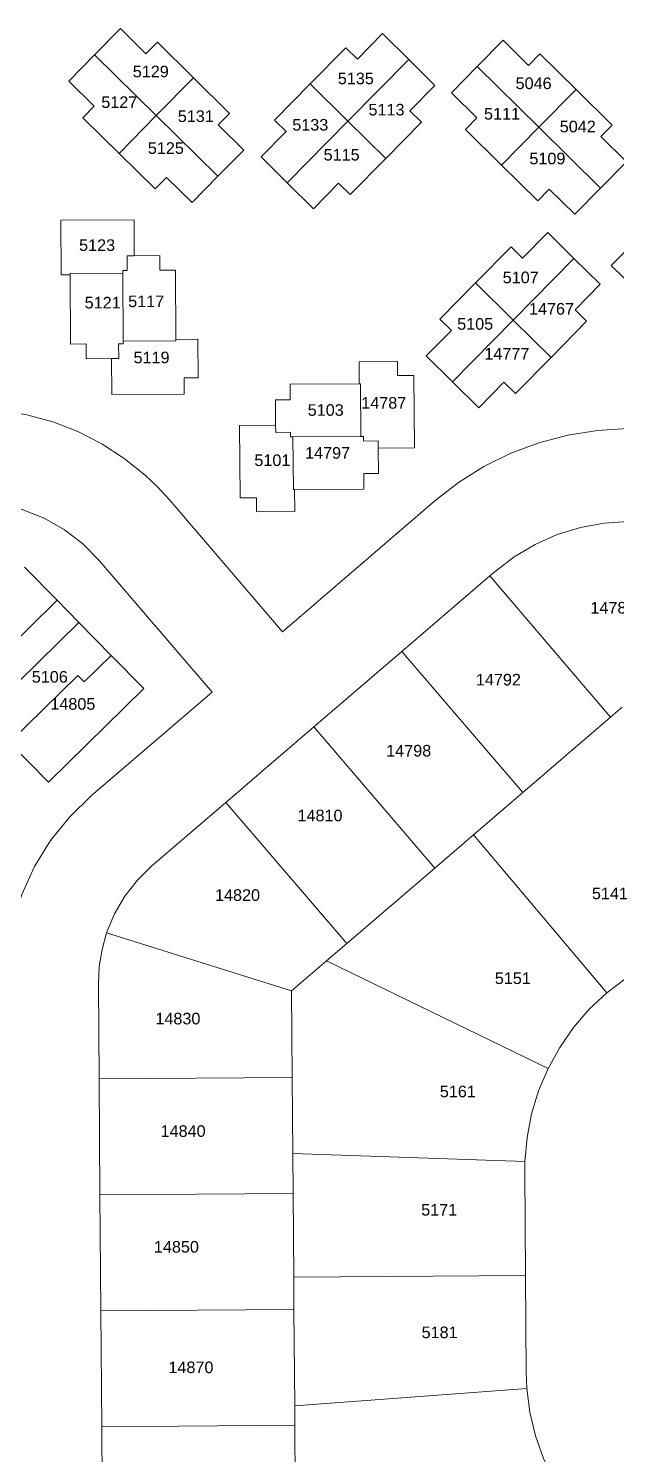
# Model space of a CAD drawing. Header units: feet. Extents: x 865220 to 2843432, y -2240498 to 970288.
# Drawn here: x 2840302 to 2840683, y 961124 to 962047 of the extents above; entities that cross this region are included whole.
import ezdxf
from ezdxf.enums import TextEntityAlignment as Align

# ---------------------------------------------------------------- set-up
doc = ezdxf.new("R2010")
doc.units = ezdxf.units.FT
doc.header["$LTSCALE"] = 0.015
doc.header["$MEASUREMENT"] = 0
doc.layers.add('Dakota County Addresses', color=7, linetype='Continuous')
doc.layers.add('Dakota County Parcels', color=7, linetype='Continuous')
doc.styles.add('Dimensions 100', font='arial.ttf')

# ---------------------------------------------------------------- blocks, each defined once
blk = doc.blocks.new('ACMAP_ANN_TEMPLATE_Dakota County Addresses')
at = {"layer": 'Dakota County Addresses', "style": 'Dimensions 100'}
blk.add_attdef('DakotaCountyAddress', text='', height=50, dxfattribs=at).set_placement((0, 0), align=Align.CENTER)

msp = doc.modelspace()

# ---------------------------------------------------------------- linework, layer by layer
at = {"layer": 'Dakota County Parcels', "lineweight": 5, "ltscale": 100}
for p, q in [((2840345.17, 962029.67), (2840361.9, 962046.64)), ((2840361.9, 962046.64), (2840378.4, 962030.38)), ((2840378.4, 962030.38), (2840385.77, 962037.86)), ((2840385.77, 962037.86), (2840409.15, 962014.82)), ((2840515.19, 962026.83), (2840531.45, 962043.33)), ((2840531.45, 962043.33), (2840548.43, 962026.6)), ((2840592.76, 962022.08), (2840609.48, 962039.05)), ((2840609.48, 962039.05), (2840625.98, 962022.79)), ((2840328.45, 962012.7), (2840345.17, 962029.67)), ((2840345.17, 962029.67), (2840385.06, 961990.37)), ((2840484.67, 962010.81), (2840507.71, 962034.2)), ((2840507.71, 962034.2), (2840515.19, 962026.83)), ((2840509.12, 961986.72), (2840548.43, 962026.6)), ((2840548.43, 962026.6), (2840565.4, 962009.88)), ((2840625.98, 962022.79), (2840633.35, 962030.27)), ((2840633.35, 962030.27), (2840656.74, 962007.23)), ((2840576.03, 962005.11), (2840592.76, 962022.08)), ((2840592.76, 962022.08), (2840632.64, 961982.78)), ((2840344.95, 961996.44), (2840328.45, 962012.7)), ((2840385.06, 961990.37), (2840409.15, 962014.82)), ((2840409.15, 962014.82), (2840432.53, 961991.78)), ((2840461.63, 961987.43), (2840484.67, 962010.81)), ((2840484.67, 962010.81), (2840509.12, 961986.72)), ((2840549.14, 961993.38), (2840565.4, 962009.88)), ((2840592.54, 961988.84), (2840576.03, 962005.11)), ((2840632.64, 961982.78), (2840656.74, 962007.23)), ((2840656.74, 962007.23), (2840680.12, 961984.18)), ((2840337.58, 961988.96), (2840344.95, 961996.44)), ((2840360.96, 961965.92), (2840385.06, 961990.37)), ((2840385.06, 961990.37), (2840424.94, 961951.07)), ((2840432.53, 961991.78), (2840425.16, 961984.3)), ((2840549.14, 961993.38), (2840556.61, 961986.01)), ((2840337.58, 961988.96), (2840360.96, 961965.92)), ((2840425.16, 961984.3), (2840441.67, 961968.04)), ((2840452.85, 961963.56), (2840469.11, 961980.06)), ((2840469.11, 961980.06), (2840461.63, 961987.43)), ((2840469.82, 961946.84), (2840509.12, 961986.72)), ((2840509.12, 961986.72), (2840533.57, 961962.63)), ((2840533.57, 961962.63), (2840556.61, 961986.01)), ((2840585.17, 961981.37), (2840592.54, 961988.84)), ((2840585.17, 961981.37), (2840608.55, 961958.33)), ((2840608.55, 961958.33), (2840632.64, 961982.78)), ((2840632.64, 961982.78), (2840672.52, 961943.47)), ((2840680.12, 961984.18), (2840672.75, 961976.71)), ((2840672.75, 961976.71), (2840689.25, 961960.45)), ((2840360.96, 961965.92), (2840384.35, 961942.88)), ((2840441.67, 961968.04), (2840424.94, 961951.07)), ((2840452.85, 961963.56), (2840469.82, 961946.84)), ((2840510.53, 961939.24), (2840533.57, 961962.63)), ((2840608.55, 961958.33), (2840631.93, 961935.29)), ((2840689.25, 961960.45), (2840672.52, 961943.47)), ((2840384.35, 961942.88), (2840391.71, 961950.36)), ((2840391.71, 961950.36), (2840408.22, 961934.1)), ((2840424.94, 961951.07), (2840408.22, 961934.1)), ((2840469.82, 961946.84), (2840486.79, 961930.11)), ((2840486.79, 961930.11), (2840503.05, 961946.61)), ((2840503.05, 961946.61), (2840510.53, 961939.24)), ((2840672.52, 961943.47), (2840655.8, 961926.5)), ((2840631.93, 961935.29), (2840639.3, 961942.76)), ((2840639.3, 961942.76), (2840655.8, 961926.5)), ((2840323.34, 961922.67), (2840370.66, 961923.01)), ((2840323.6, 961887.34), (2840323.34, 961922.67)), ((2840370.83, 961899.69), (2840370.66, 961923.01)), ((2840622.12, 961898.16), (2840638.38, 961914.67)), ((2840638.38, 961914.67), (2840655.35, 961897.94)), ((2840679.43, 961893.45), (2840696.16, 961910.42)), ((2840366.25, 961899.65), (2840370.83, 961899.69)), ((2840366.32, 961890.15), (2840366.25, 961899.65)), ((2840370.83, 961899.69), (2840387.33, 961899.81)), ((2840387.4, 961890.31), (2840387.33, 961899.81)), ((2840591.6, 961882.15), (2840614.64, 961905.53)), ((2840614.64, 961905.53), (2840622.12, 961898.16)), ((2840616.05, 961858.06), (2840655.35, 961897.94)), ((2840655.35, 961897.94), (2840672.33, 961881.22)), ((2840329.26, 961888.21), (2840363.34, 961888.46)), ((2840329.27, 961887.38), (2840329.26, 961888.21)), ((2840363.32, 961890.13), (2840366.32, 961890.15)), ((2840363.34, 961888.46), (2840363.32, 961890.13)), ((2840363.66, 961844.48), (2840363.34, 961888.46)), ((2840387.4, 961890.31), (2840397.4, 961890.38)), ((2840397.73, 961845.56), (2840397.4, 961890.38)), ((2840695.93, 961877.19), (2840679.43, 961893.45)), ((2840323.6, 961887.34), (2840329.27, 961887.38)), ((2840329.6, 961842.56), (2840329.27, 961887.38)), ((2840568.56, 961858.77), (2840591.6, 961882.15)), ((2840591.6, 961882.15), (2840616.05, 961858.06)), ((2840656.06, 961864.72), (2840672.33, 961881.22)), ((2840656.06, 961864.72), (2840663.54, 961857.35)), ((2840559.78, 961834.9), (2840576.04, 961851.4)), ((2840576.04, 961851.4), (2840568.56, 961858.77)), ((2840576.75, 961818.18), (2840616.05, 961858.06)), ((2840616.05, 961858.06), (2840640.5, 961833.97)), ((2840640.5, 961833.97), (2840663.54, 961857.35)), ((2840339.59, 961842.63), (2840329.6, 961842.56)), ((2840339.66, 961833.13), (2840339.59, 961842.63)), ((2840360.67, 961842.79), (2840363.67, 961842.81)), ((2840360.74, 961833.29), (2840360.67, 961842.79)), ((2840363.66, 961844.48), (2840397.73, 961844.73)), ((2840363.67, 961842.81), (2840363.66, 961844.48)), ((2840397.73, 961845.56), (2840411.9, 961845.66)), ((2840397.73, 961844.73), (2840397.73, 961845.56)), ((2840412.08, 961820.84), (2840411.9, 961845.66)), ((2840339.66, 961833.13), (2840356.16, 961833.25)), ((2840356.16, 961833.25), (2840360.74, 961833.29)), ((2840356.33, 961809.93), (2840356.16, 961833.25)), ((2840559.78, 961834.9), (2840576.75, 961818.18)), ((2840617.46, 961810.58), (2840640.5, 961833.97)), ((2840516.33, 961831.1), (2840541.15, 961831.28)), ((2840516.43, 961816.93), (2840516.33, 961831.1)), ((2840541.22, 961822.28), (2840541.15, 961831.28)), ((2840403.08, 961820.77), (2840412.08, 961820.84)), ((2840403.16, 961810.27), (2840403.08, 961820.77)), ((2840471.61, 961816.6), (2840516.43, 961816.93)), ((2840471.68, 961806.6), (2840471.61, 961816.6)), ((2840516.43, 961816.93), (2840517.26, 961816.94)), ((2840517.51, 961782.86), (2840517.26, 961816.94)), ((2840541.22, 961822.28), (2840551.72, 961822.36)), ((2840552.06, 961775.54), (2840551.72, 961822.36)), ((2840576.75, 961818.18), (2840593.72, 961801.45)), ((2840593.72, 961801.45), (2840609.98, 961817.95)), ((2840609.98, 961817.95), (2840617.46, 961810.58)), ((2840356.33, 961809.93), (2840403.16, 961810.27)), ((2840462.18, 961806.53), (2840471.68, 961806.6)), ((2840462.3, 961790.04), (2840462.18, 961806.53)), ((2840438.97, 961789.87), (2840462.3, 961790.04)), ((2840439.32, 961743.04), (2840438.97, 961789.87)), ((2840462.34, 961785.46), (2840462.3, 961790.04)), ((2840462.34, 961785.46), (2840471.83, 961785.53)), ((2840471.83, 961785.53), (2840471.86, 961782.53)), ((2840471.86, 961782.53), (2840473.53, 961782.54)), ((2840473.53, 961782.54), (2840517.51, 961782.86)), ((2840473.78, 961748.46), (2840473.53, 961782.54)), ((2840517.51, 961782.86), (2840519.18, 961782.87)), ((2840519.2, 961779.87), (2840519.18, 961782.87)), ((2840519.2, 961779.87), (2840528.7, 961779.94)), ((2840528.73, 961775.36), (2840528.7, 961779.94)), ((2840528.73, 961775.36), (2840552.06, 961775.54)), ((2840528.86, 961758.87), (2840528.73, 961775.36)), ((2840519.36, 961758.8), (2840528.86, 961758.87)), ((2840519.43, 961748.8), (2840519.36, 961758.8)), ((2840393.74, 961741.58), (2840466.65, 961656.58)), ((2840439.32, 961743.04), (2840449.82, 961743.12)), ((2840449.82, 961743.12), (2840449.88, 961734.12)), ((2840466.65, 961656.58), (2840565.23, 961741.15)), ((2840473.78, 961748.46), (2840474.61, 961748.47)), ((2840474.61, 961748.47), (2840519.43, 961748.8)), ((2840474.71, 961734.3), (2840474.61, 961748.47)), ((2840449.88, 961734.12), (2840474.71, 961734.3)), ((2840299.82, 961698.26), (2840320.87, 961676.88)), ((2840348.2, 961702.52), (2840421.12, 961617.52)), ((2840600.81, 961692.63), (2840604.3, 961695.61)), ((2840543.89, 961643.8), (2840600.81, 961692.63)), ((2840600.81, 961692.63), (2840679.08, 961601.39)), ((2840254.96, 961611.99), (2840320.87, 961676.88)), ((2840320.87, 961676.88), (2840334.9, 961662.63)), ((2840273.26, 961601.95), (2840334.9, 961662.63)), ((2840334.9, 961662.63), (2840355.94, 961641.26)), ((2840338.48, 961624.07), (2840355.94, 961641.26)), ((2840355.94, 961641.26), (2840376.99, 961619.88)), ((2840486.98, 961594.97), (2840543.89, 961643.8)), ((2840543.89, 961643.8), (2840622.16, 961552.57)), ((2840290.1, 961584.85), (2840334.27, 961628.35)), ((2840334.27, 961628.35), (2840338.48, 961624.07)), ((2840315.35, 961559.2), (2840376.99, 961619.88)), ((2840343.2, 961550.68), (2840421.12, 961617.52)), ((2840679.08, 961601.39), (2840686.63, 961607.87)), ((2840430.06, 961546.15), (2840486.98, 961594.97)), ((2840486.98, 961594.97), (2840565.24, 961503.74)), ((2840622.16, 961552.57), (2840679.08, 961601.39)), ((2840290.1, 961584.85), (2840315.35, 961559.2)), ((2840590.3, 961525.23), (2840622.16, 961552.57)), ((2840382.26, 961505.15), (2840430.06, 961546.15)), ((2840430.06, 961546.15), (2840508.33, 961454.91)), ((2840565.24, 961503.74), (2840590.3, 961525.23)), ((2840590.3, 961525.23), (2840676.66, 961423.08)), ((2840508.33, 961454.91), (2840565.24, 961503.74)), ((2840352.93, 961461.81), (2840472.66, 961424.32)), ((2840495.28, 961443.72), (2840508.33, 961454.91)), ((2840472.66, 961424.32), (2840495.28, 961443.72)), ((2840495.28, 961443.72), (2840638.58, 961374.09)), ((2840348.08, 961367.41), (2840347.63, 961429.08)), ((2840473.07, 961368.32), (2840472.66, 961424.32)), ((2840348.08, 961367.41), (2840473.07, 961368.32)), ((2840348.63, 961292.42), (2840348.08, 961367.41)), ((2840473.43, 961319.24), (2840473.07, 961368.32)), ((2840473.62, 961293.33), (2840473.43, 961319.24)), ((2840473.43, 961319.24), (2840623.59, 961313.89)), ((2840623.59, 961313.89), (2840623.5, 961307.43)), ((2840624, 961240.18), (2840623.5, 961307.43)), ((2840348.63, 961292.42), (2840473.62, 961293.33)), ((2840349.18, 961217.43), (2840348.63, 961292.42)), ((2840474.02, 961239.08), (2840473.62, 961293.33)), ((2840474.02, 961239.08), (2840624, 961240.18)), ((2840474.17, 961218.34), (2840474.02, 961239.08)), ((2840624.46, 961177.45), (2840624, 961240.18)), ((2840349.18, 961217.43), (2840474.17, 961218.34)), ((2840349.73, 961142.44), (2840349.18, 961217.43)), ((2840474.63, 961155.89), (2840474.17, 961218.34)), ((2840624.46, 961177.45), (2840624.88, 961167.25)), ((2840474.63, 961155.89), (2840624.88, 961167.25)), ((2840474.72, 961143.35), (2840474.63, 961155.89)), ((2840349.73, 961142.44), (2840474.72, 961143.35)), ((2840350.24, 961073.46), (2840349.73, 961142.44)), ((2840475.24, 961071.86), (2840474.72, 961143.35))]:
    msp.add_line(p, q, dxfattribs=at)
for points in [[(2840393.74, 961741.58), (2840386.06, 961749.95), (2840377.83, 961757.78), (2840364.31, 961768.65), (2840349.74, 961778.08), (2840334.28, 961785.97), (2840318.11, 961792.25), (2840301.37, 961796.83), (2840281.37, 961800), (2840261.13, 961800.76), (2840240.95, 961799.1), (2840221.1, 961795.05), (2840201.88, 961788.67)], [(2840690.07, 961787.88), (2840670.67, 961786.76), (2840651.48, 961783.71), (2840632.7, 961778.75), (2840614.5, 961771.94), (2840597.08, 961763.34), (2840580.6, 961753.04), (2840565.23, 961741.15)], [(2840348.2, 961702.52), (2840337.58, 961713.3), (2840325.57, 961722.51), (2840312.41, 961729.99), (2840298.35, 961735.59), (2840283.65, 961739.19), (2840268.6, 961740.75), (2840253.47, 961740.21), (2840238.56, 961737.6), (2840224.16, 961732.97)], [(2840690.51, 961727.89), (2840674.89, 961726.86), (2840659.5, 961724.01), (2840644.54, 961719.39), (2840630.23, 961713.06), (2840616.75, 961705.09), (2840604.3, 961695.61)], [(2840343.2, 961550.68), (2840329.03, 961536.91), (2840316.67, 961521.49), (2840306.32, 961504.66), (2840298.14, 961486.67), (2840292.24, 961467.81), (2840288.72, 961448.37), (2840287.64, 961428.64)], [(2840382.26, 961505.15), (2840372.82, 961495.88), (2840364.69, 961485.44), (2840358.02, 961474.02), (2840352.93, 961461.81)], [(2840352.93, 961461.81), (2840349.95, 961451.12), (2840348.17, 961440.16), (2840347.63, 961429.08)], [(2840731.3, 961452.46), (2840716.56, 961447.3), (2840702.44, 961440.62), (2840689.09, 961432.52), (2840676.66, 961423.08)], [(2840676.66, 961423.08), (2840665.27, 961412.39), (2840655.06, 961400.57), (2840646.13, 961387.76), (2840638.58, 961374.09)], [(2840638.58, 961374.09), (2840632.5, 961359.71), (2840627.94, 961344.77), (2840624.96, 961329.44), (2840623.59, 961313.89)], [(2840624.88, 961167.25), (2840626.87, 961151.76), (2840630.45, 961136.56), (2840635.6, 961121.81), (2840642.25, 961107.69)]]:
    msp.add_lwpolyline(points, dxfattribs=at)

# ---------------------------------------------------------------- block references
at = {"layer": 'Dakota County Addresses', "lineweight": 5, "ltscale": 100, "xscale": 0.15, "yscale": 0.15, "zscale": 0.15}
for p, values in [((2840381.5, 962015.11), {'DakotaCountyAddress': '5129'}), ((2840514.18, 962010.63), {'DakotaCountyAddress': '5135'}), ((2840629.23, 962007.47), {'DakotaCountyAddress': '5046'}), ((2840361.13, 961995.3), {'DakotaCountyAddress': '5127'}), ((2840410.63, 961986.21), {'DakotaCountyAddress': '5131'}), ((2840534.03, 961990.41), {'DakotaCountyAddress': '5113'}), ((2840608.8, 961987.79), {'DakotaCountyAddress': '5111'}), ((2840484.72, 961980.63), {'DakotaCountyAddress': '5133'}), ((2840657.8, 961979.53), {'DakotaCountyAddress': '5042'}), ((2840391.25, 961965.59), {'DakotaCountyAddress': '5125'}), ((2840505.01, 961961.29), {'DakotaCountyAddress': '5115'}), ((2840638.15, 961958.83), {'DakotaCountyAddress': '5109'}), ((2840346.76, 961902.81), {'DakotaCountyAddress': '5123'}), ((2840620.88, 961881.94), {'DakotaCountyAddress': '5107'}), ((2840350.37, 961865.63), {'DakotaCountyAddress': '5121'}), ((2840378.54, 961866.49), {'DakotaCountyAddress': '5117'}), ((2840640.8, 961861.64), {'DakotaCountyAddress': '14767'}), ((2840591.42, 961851.86), {'DakotaCountyAddress': '5105'}), ((2840382, 961830.17), {'DakotaCountyAddress': '5119'}), ((2840611.93, 961832.56), {'DakotaCountyAddress': '14777'}), ((2840532.26, 961800.8), {'DakotaCountyAddress': '14787'}), ((2840494.7, 961796.19), {'DakotaCountyAddress': '5103'}), ((2840460.19, 961763.71), {'DakotaCountyAddress': '5101'}), ((2840495.9, 961768.44), {'DakotaCountyAddress': '14797'}), ((2840680.55, 961668.33), {'DakotaCountyAddress': '14788'}), ((2840316.16, 961623.64), {'DakotaCountyAddress': '5106'}), ((2840606.45, 961621.81), {'DakotaCountyAddress': '14792'}), ((2840331.07, 961606.11), {'DakotaCountyAddress': '14805'}), ((2840548.4, 961575.86), {'DakotaCountyAddress': '14798'}), ((2840491, 961533.97), {'DakotaCountyAddress': '14810'}), ((2840437.63, 961482.51), {'DakotaCountyAddress': '14820'}), ((2840678.61, 961483.59), {'DakotaCountyAddress': '5141'}), ((2840615.79, 961428.74), {'DakotaCountyAddress': '5151'}), ((2840399.05, 961402.63), {'DakotaCountyAddress': '14830'}), ((2840580.19, 961355.5), {'DakotaCountyAddress': '5161'}), ((2840402.43, 961329.9), {'DakotaCountyAddress': '14840'}), ((2840568.13, 961279), {'DakotaCountyAddress': '5171'}), ((2840398.09, 961255.05), {'DakotaCountyAddress': '14850'}), ((2840568.41, 961199.72), {'DakotaCountyAddress': '5181'}), ((2840407.47, 961177.1), {'DakotaCountyAddress': '14870'})]:
    msp.add_blockref('ACMAP_ANN_TEMPLATE_Dakota County Addresses', p, dxfattribs=at).add_auto_attribs(values)

doc.saveas('drawing.dxf')
